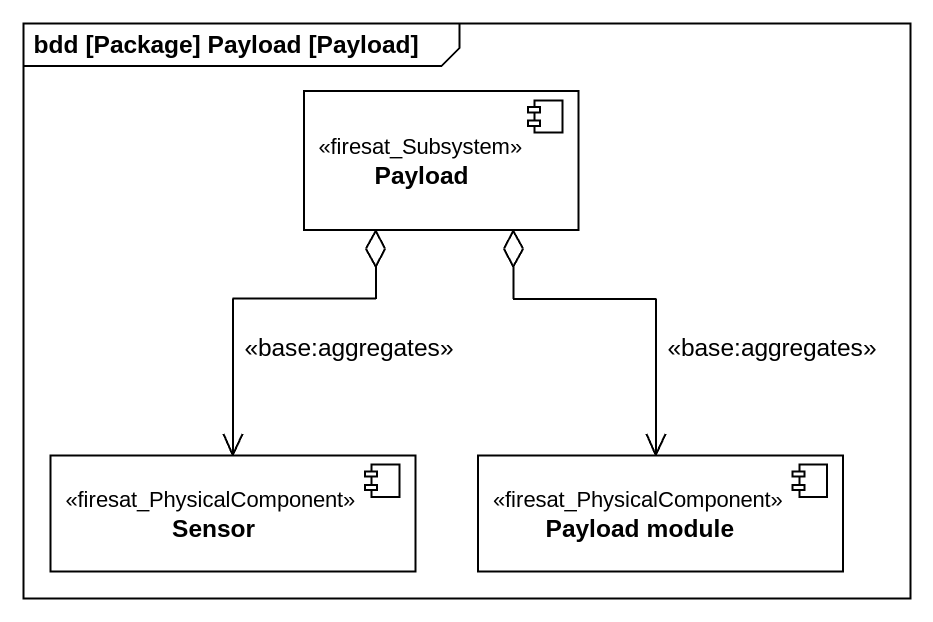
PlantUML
@startuml
mainframe bdd [Package] Payload [Payload]
component Payload <<firesat_Subsystem>>
component Sensor <<firesat_PhysicalComponent>>
component "Payload module" as Payload_module <<firesat_PhysicalComponent>>
Payload o--> Sensor : <<base:aggregates>>
Payload o--> Payload_module : <<base:aggregates>>
@enduml
